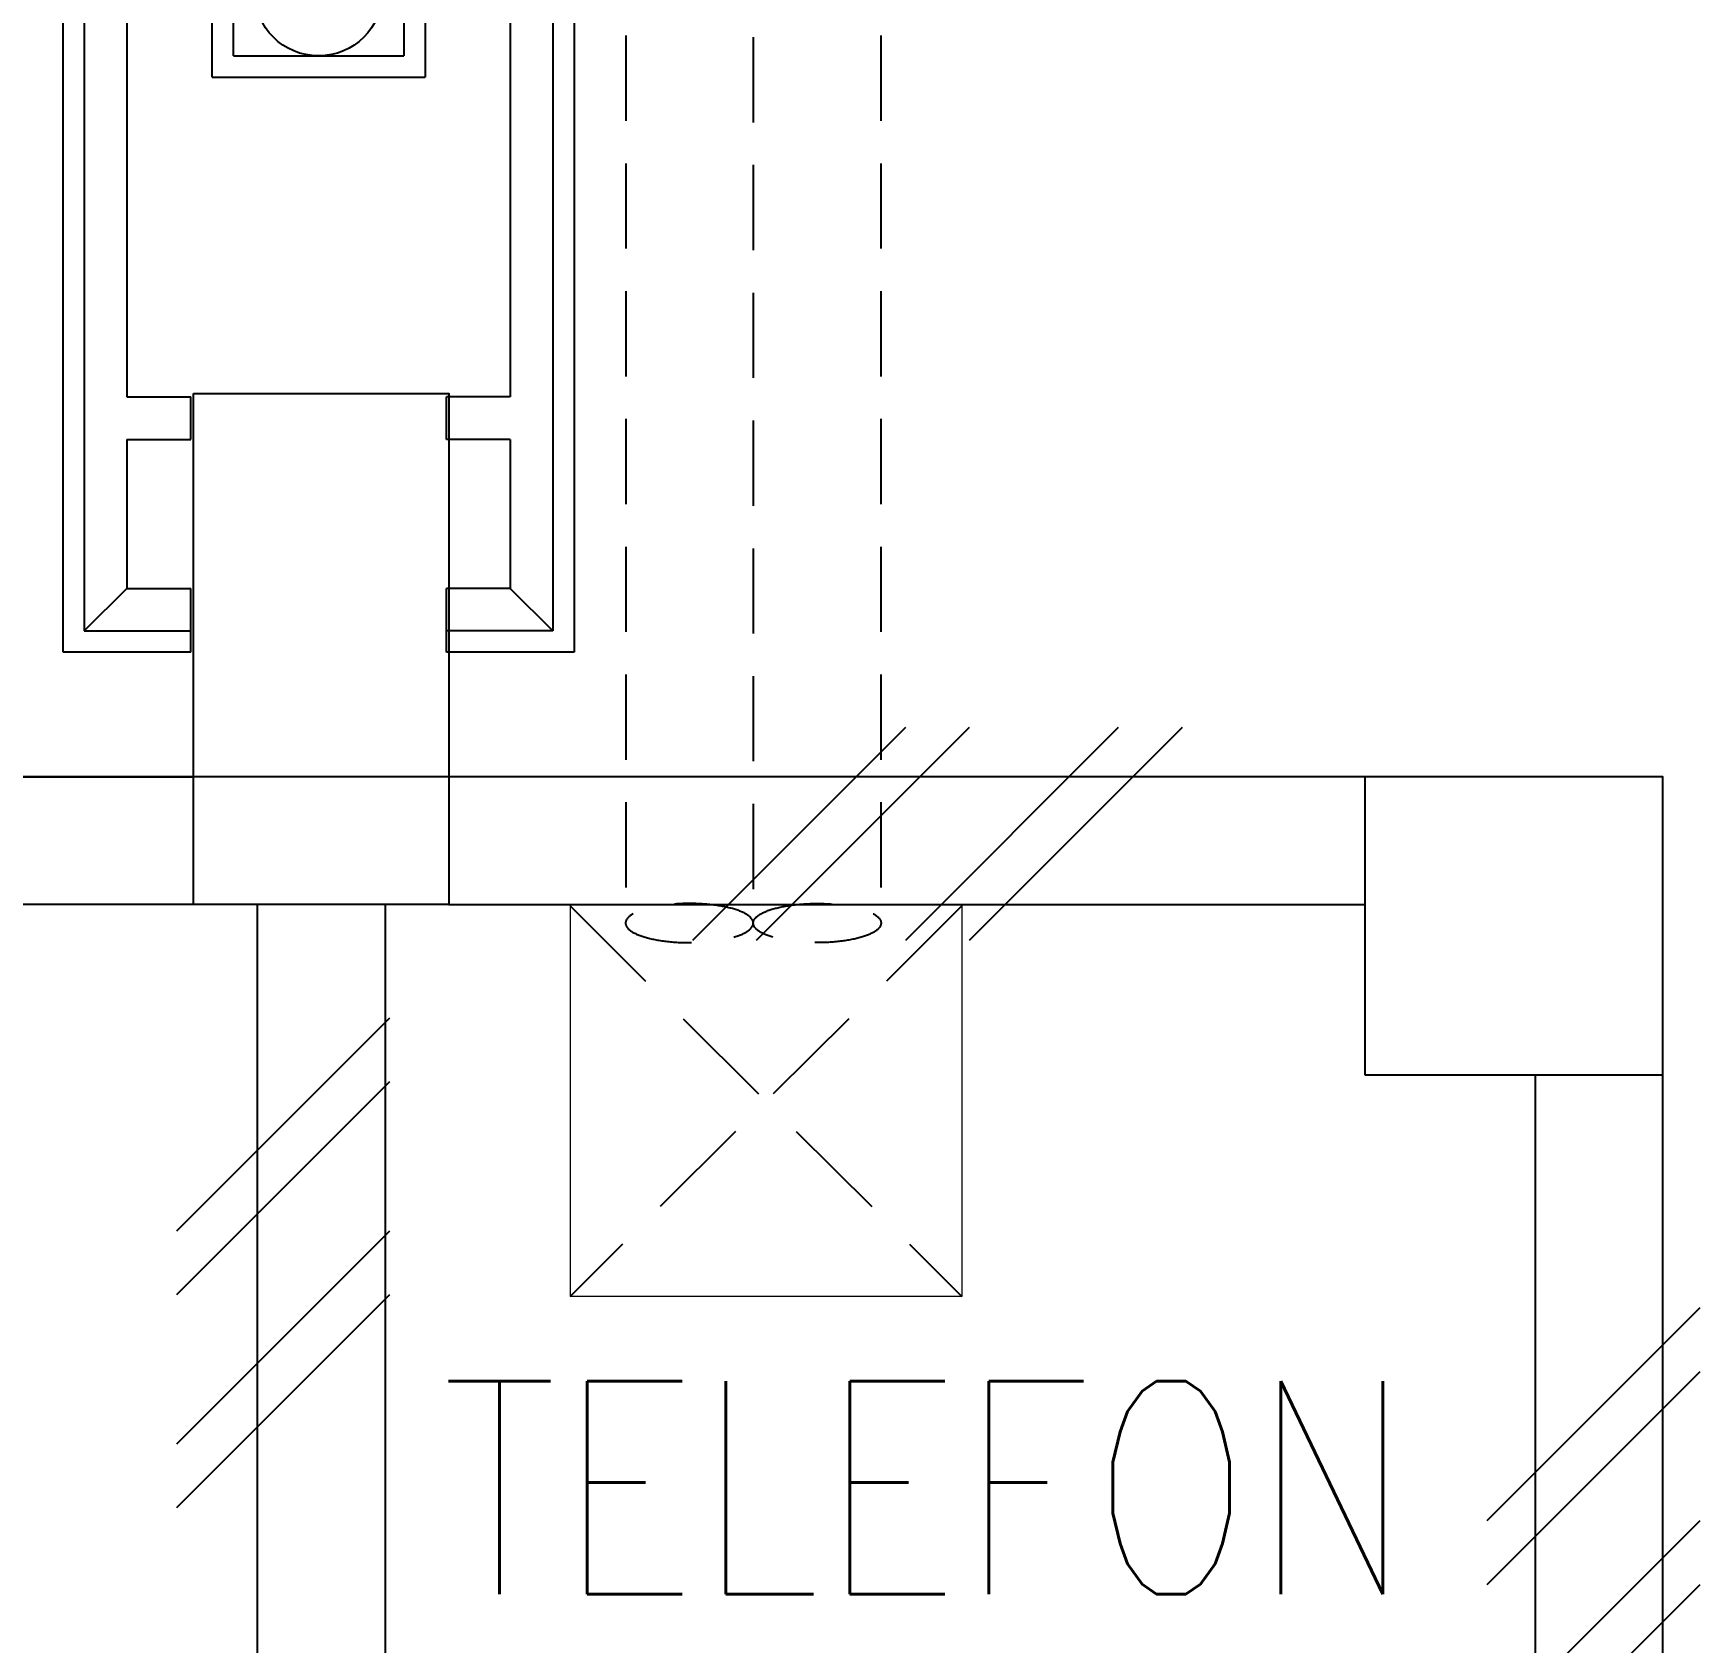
# Model space of a CAD drawing. Header units: millimetres. Extents: x 982 to 80582, y 687 to 58800.
# Drawn here: x 42029 to 43985, y 44067 to 45956 of the extents above; entities that cross this region are included whole.
import ezdxf
from ezdxf.enums import TextEntityAlignment as Align

# ---------------------------------------------------------------- set-up
doc = ezdxf.new("R2010")
doc.units = ezdxf.units.MM
for name, pattern in [('CENTER', [2, 1.25, -0.25, 0.25, -0.25]), ('DASHED2', [0.375, 0.25, -0.125]), ('HIDDEN', [0.375, 0.25, -0.125])]:
    doc.linetypes.add(name, pattern=pattern)
for name, color, linetype in [('A-ARR', 4, 'Continuous'), ('A-COLUMN', 3, 'Continuous'), ('A-HIDDEN', 8, 'HIDDEN'), ('A-NOTE', 2, 'Continuous'), ('A-PANEL', 13, 'Continuous'), ('A-ROOMSYM', 3, 'Continuous'), ('A-RWDP', 4, 'Continuous'), ('A-STAIRH', 8, 'HIDDEN'), ('A-WALL', 1, 'Continuous'), ('A-WLH', 7, 'Continuous'), ('concrete cover', 7, 'Continuous'), ('Grid', 8, 'CENTER')]:
    doc.layers.add(name, color=color, linetype=linetype)
doc.styles.add('style1', font='romans.shx', dxfattribs={"height": 750})

# ---------------------------------------------------------------- blocks, each defined once
blk = doc.blocks.new('A$C75E66BF6')
at = {"layer": 'A-NOTE', "color": 8, "linetype": 'Continuous', "ltscale": 500}
for p, q in [((75, 825), (25, 875)), ((150, 875), (150, 825)), ((450, 875), (450, 825)), ((525, 825), (575, 875)), ((75, 650.3), (75, 825)), ((75, 825), (150, 825)), ((525, 825), (450, 825)), ((525, 650.3), (525, 825)), ((75, 650.3), (150, 650.3)), ((150, 650.3), (150, 600.3)), ((525, 650.3), (450, 650.3)), ((450, 650.3), (450, 600.3)), ((75, 75), (75, 600.3)), ((75, 600.3), (150, 600.3)), ((525, 600.3), (450, 600.3)), ((525, 75), (525, 600.3)), ((75, 75), (25, 25)), ((75, 75), (175, 75)), ((425, 75), (525, 75)), ((525, 75), (575, 25))]:
    blk.add_line(p, q, dxfattribs=at)
at = {"layer": 'A-PANEL', "color": 8}
for p, q in [((0, 0), (0, 900)), ((0, 900), (150, 900)), ((150, 900), (150, 875)), ((450, 900), (600, 900)), ((450, 900), (450, 875)), ((600, 900), (600, 0)), ((25, 875), (150, 875)), ((25, 25), (25, 875)), ((575, 875), (450, 875)), ((575, 25), (575, 875)), ((425, 225), (175, 225)), ((175, 25), (175, 225)), ((425, 225), (425, 25)), ((400, 200), (200, 200)), ((200, 0), (200, 200)), ((400, 200), (400, 0)), ((175, 25), (25, 25)), ((575, 25), (425, 25)), ((200, 0), (0, 0)), ((600, 0), (400, 0))]:
    blk.add_line(p, q, dxfattribs=at)
at = {"layer": 'A-RWDP', "color": 8}
blk.add_circle((300, 125), 75, dxfattribs=at)
blk = doc.blocks.new('A$C49831240')
at = {"layer": 'A-WLH', "color": 8}
for p, q in [((250, 575), (0, 325)), ((250, 500), (0, 250)), ((250, 325), (0, 75)), ((250, 250), (0, 0))]:
    blk.add_line(p, q, dxfattribs=at)

msp = doc.modelspace()

# ---------------------------------------------------------------- linework, layer by layer
at = {"layer": 'A-COLUMN', "color": 8}
for points in [[(42217.1, 45533.1), (42517.1, 45533.1), (42517.1, 44933.1), (42217.1, 44933.1)], [(43592.1, 44733.1), (43942.1, 44733.1), (43942.1, 45083.1), (43592.1, 45083.1)]]:
    msp.add_lwpolyline(points, close=True, dxfattribs=at)
at = {"layer": 'A-HIDDEN', "color": 8, "linetype": 'HIDDEN', "ltscale": 500}
for p, q in [((42659.2, 44931.5), (43119.2, 44473.1)), ((43119.2, 44931.5), (42659.2, 44473.1))]:
    msp.add_line(p, q, dxfattribs=at)
at = {"layer": 'A-STAIRH', "color": 8, "linetype": 'DASHED2', "ltscale": 400}
for p, q in [((42724.6, 49403.2), (42724.6, 44909.6)), ((42874.3, 49401.3), (42874.3, 44911.4)), ((43024.1, 49403.2), (43024.1, 44909.6))]:
    msp.add_line(p, q, dxfattribs=at)
at = {"layer": 'A-STAIRH', "color": 8, "linetype": 'DASHED2', "ltscale": 400, "extrusion": (0, 0, -1)}
msp.add_ellipse((42799.3, 44911.4), major_axis=(75, 0), ratio=0.306129, dxfattribs=at)
at = {"layer": 'A-STAIRH', "color": 8, "linetype": 'DASHED2', "ltscale": 400}
msp.add_ellipse((42949.3, 44911.4), major_axis=(-75, 0), ratio=0.306129, dxfattribs=at)
at = {"layer": 'A-WALL', "color": 8}
for p, q in [((41992.1, 45083.1), (42217.1, 45083.1)), ((42217.1, 44933.1), (41992.1, 44933.1)), ((43792.1, 44733.1), (43792.1, 41633.1)), ((43942.1, 40733.1), (43942.1, 44733.1))]:
    msp.add_line(p, q, dxfattribs=at)
at = {"layer": 'A-WALL', "color": 8, "linetype": 'Continuous', "ltscale": 900}
for p, q in [((43592.1, 45083.1), (42517.1, 45083.1)), ((42292.1, 44933.1), (42292.1, 41633.1)), ((42442.1, 44933.1), (42442.1, 41633.1)), ((42517.1, 44933.1), (43592.1, 44933.1))]:
    msp.add_line(p, q, dxfattribs=at)
at = {"layer": 'A-WLH', "color": 8}
for p, q in [((42803.2, 44891.5), (43053.2, 45141.5)), ((42878.2, 44891.5), (43128.2, 45141.5)), ((43053.2, 44891.5), (43303.2, 45141.5)), ((43128.2, 44891.5), (43378.2, 45141.5))]:
    msp.add_line(p, q, dxfattribs=at)
at = {"layer": 'concrete cover', "color": 8, "lineweight": 0}
for p, q in [((42659.2, 44931.5), (42659.2, 44473.1)), ((43119.2, 44931.5), (43119.2, 44473.1)), ((43119.2, 44473.1), (42659.2, 44473.1))]:
    msp.add_line(p, q, dxfattribs=at)
at = {"layer": 'Grid', "color": 8, "ltscale": 700}
msp.add_line((43942.1, 45083.1), (41992.1, 45083.1), dxfattribs=at)

# ---------------------------------------------------------------- block references
at = {"layer": 'A-ARR', "color": 8, "rotation": 180}
msp.add_blockref('A$C75E66BF6', (42664, 46129.3), dxfattribs=at)
at = {"layer": 'A-WLH', "color": 8}
for p in [(42197.2, 44224.9), (43735.3, 43884.7)]:
    msp.add_blockref('A$C49831240', p, dxfattribs=at)

# ---------------------------------------------------------------- texts
at = {"layer": 'A-ROOMSYM', "color": 8, "style": 'style1', "width": 0.8}
msp.add_text('TELEFON', height=250, dxfattribs=at).set_placement((43077.8, 44123.7), align=Align.CENTER)

doc.saveas('drawing.dxf')
